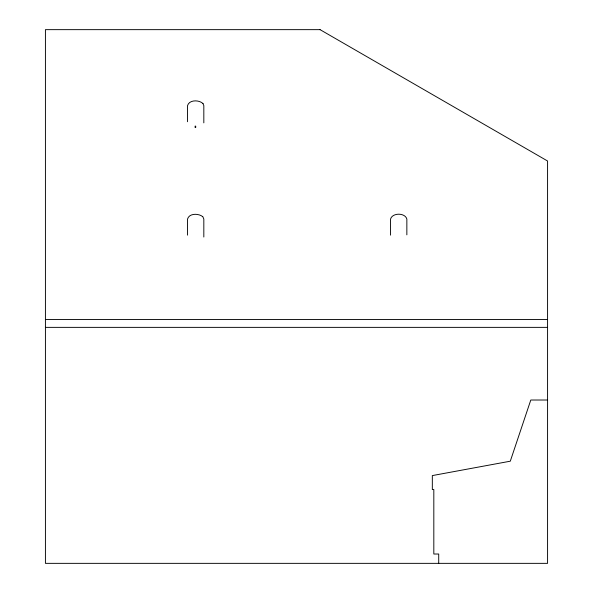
<?xml version="1.0" encoding="UTF-8"?>
<svg xmlns="http://www.w3.org/2000/svg" width="593" height="593" viewBox="0 0 593 593"><rect width="100%" height="100%" fill="white"/><g stroke="black" fill="none" stroke-linecap="round" stroke-linejoin="round"><path stroke-width="0.89" d="M406.85 234.85L406.85 219.062C405.138 212.576 392.284 212.598 390.557 219.062L390.557 235.154M202.747 216.682C198.64 213.287 189.211 213.072 187.529 219.062L187.529 235.154M45.424 319.56L547.576 319.56M45.424 327.366L547.576 327.366M547.576 400.016L530.794 400.016L510.291 461.198L432.327 475.586L432.327 489.529L433.817 489.529L433.817 554.018L438.716 554.018L438.716 563.35M202.947 103.471L203.822 105.636L203.822 122.87M202.976 103.508C198.981 99.765 189.256 99.602 187.529 105.636L187.529 121.728M202.947 216.897L203.822 219.062L203.822 237.022M195.712 126.101L195.712 127.554M195.112 126.101L195.112 127.554M320.057 29.65L45.424 29.65L45.424 563.35L547.576 563.35L547.576 161.007L320.057 29.65"/></g></svg>
